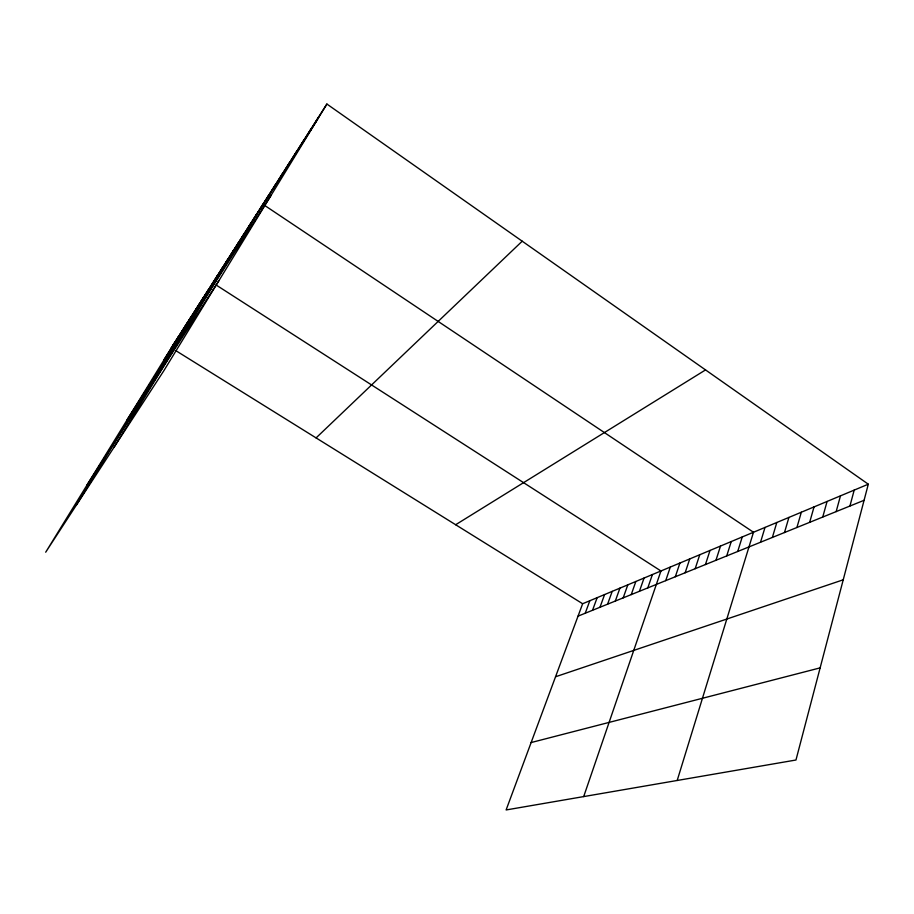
<?xml version="1.0" encoding="UTF-8"?>
<svg xmlns="http://www.w3.org/2000/svg" width="914" height="914" viewBox="0 0 914 914"><rect width="100%" height="100%" fill="white"/><g stroke="black" fill="none" stroke-linecap="round" stroke-linejoin="round"><path stroke-width="1.37" d="M868.3 484.203L795.968 760.014L506.116 809.953L582.641 603.743L868.3 484.203L326.892 104.047L171.295 347.834M849.929 506.025L854.202 490.098M836.161 511.612L840.469 495.845M822.737 517.038L827.079 501.455M809.655 522.34L814.043 506.904M796.917 527.504L801.327 512.228M784.486 532.542L788.919 517.415M772.364 537.443L776.82 522.477M760.528 542.242L765.018 527.424M677.194 780.476L753.49 532.245L262.924 204.268L114.079 447.163M737.712 551.485L742.237 536.952M726.71 555.941L731.246 541.556M715.959 560.293L720.518 546.046M705.448 564.544L710.018 550.434M695.177 568.702L699.758 554.729M685.146 572.77L689.739 558.922M675.32 576.745L679.925 563.035M665.723 580.641L670.328 567.046M583.692 796.585L660.948 570.976L216.218 285.065M647.798 587.896L652.413 574.54M639.434 591.278L644.062 578.036M631.243 594.603L635.858 581.475M623.199 597.859L627.815 584.834M615.316 601.058L619.932 588.136M607.582 604.188L612.197 591.381M599.984 607.262L604.6 594.557M592.535 610.278L597.15 597.676M585.223 613.248L589.827 600.738M260.501 208.632L269.253 194.351M266.945 198.555L275.765 184.148M273.56 188.204L282.46 173.671M280.358 177.545L289.338 162.886M287.373 166.577L296.41 151.804M294.582 155.289L303.699 140.39M302.008 143.669L311.206 128.634M309.652 131.685L318.929 116.524M326.892 104.047L163.857 370.707L45.7 552.205L175.065 341.927M171.306 348.268L178.916 335.895M175.18 342.213L186.844 323.465M183.166 329.703L190.935 317.055M187.29 323.248L199.389 303.814M195.813 309.915L203.753 296.97M200.212 303.025L208.209 289.989M76.239 505.293L217.806 274.965M214.767 280.244L222.959 266.888M219.977 272.075L228.237 258.605M225.324 263.7L233.653 250.128M230.819 255.12L239.217 241.422M236.44 246.3L244.906 232.499M242.221 237.263L250.756 223.336M248.151 227.974L256.765 213.922M163.8 360.025L317.546 119.346M127.092 419.766L271.058 195.379M87.001 484.991L218.994 280.529M316.084 437.909L522.214 241.193M455.652 524.739L705.539 369.919M578.036 616.15L864.073 500.301M555.552 676.76L843.222 579.807M531.125 742.556L820.132 667.871M175.819 350.645L582.641 603.743"/></g></svg>
